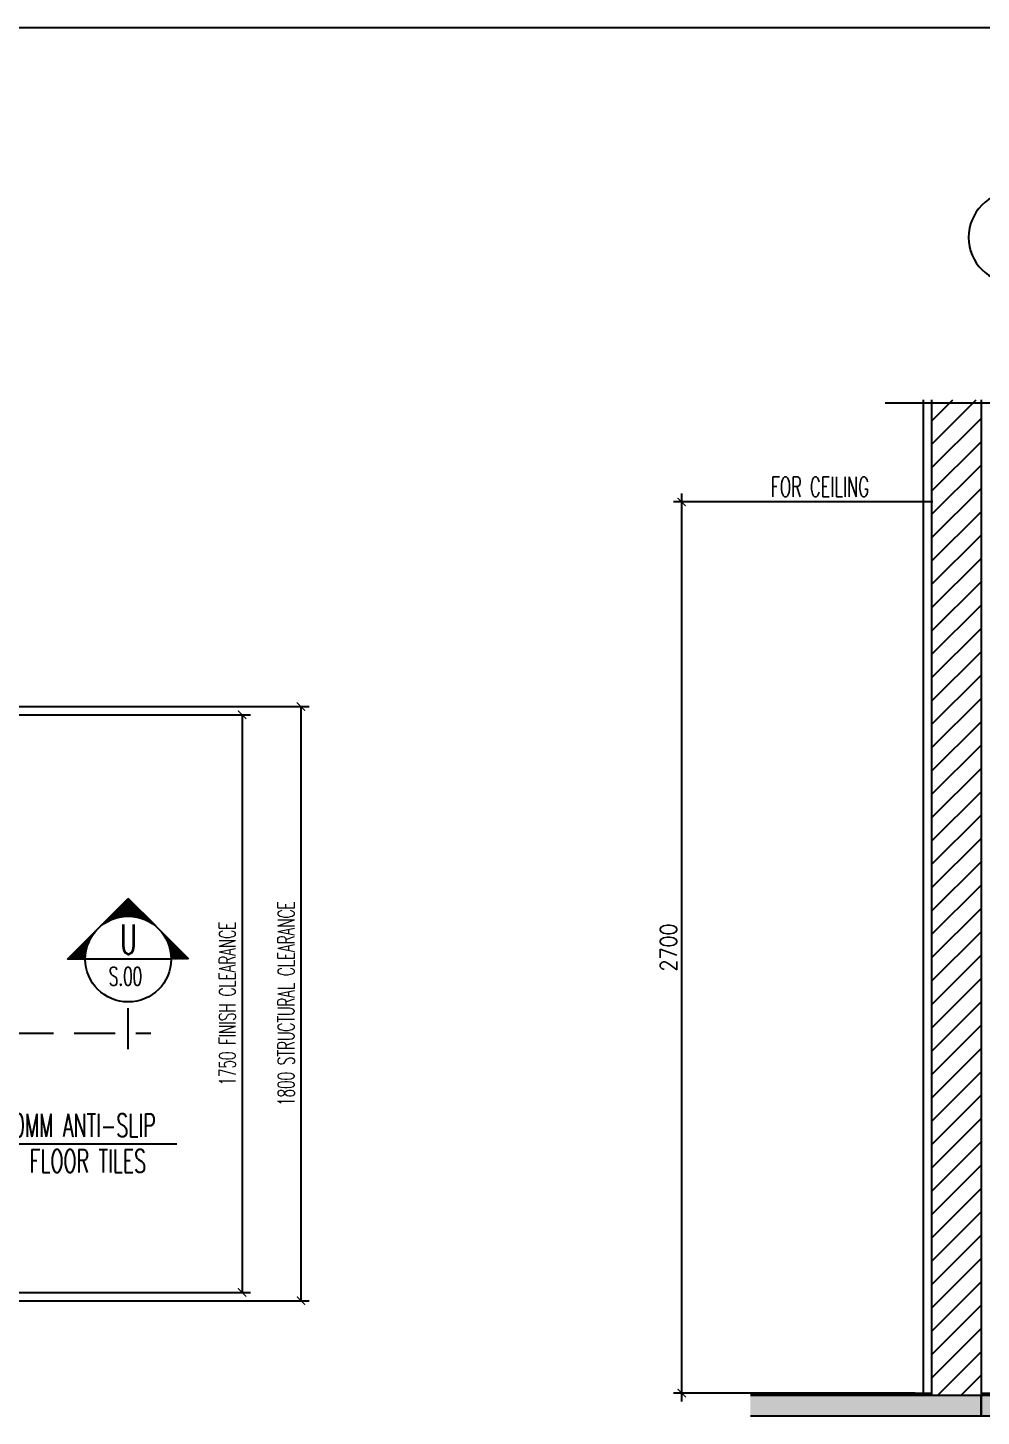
# Model space of a CAD drawing. Extents: x -171191 to -142314, y 196391 to 216316.
# Drawn here: x -165639 to -162750, y 212109 to 216316 of the extents above; entities that cross this region are included whole.
import ezdxf
from ezdxf.enums import TextEntityAlignment as Align

# ---------------------------------------------------------------- set-up
doc = ezdxf.new("R2010")
doc.units = 0
doc.header["$LTSCALE"] = 500
doc.header["$MEASUREMENT"] = 0
doc.linetypes.add('CENTERX2', pattern=[4, 2.5, -0.5, 0.5, -0.5])
doc.linetypes.add('HIDDEN', pattern=[0.375, 0.25, -0.125])
doc.layers.get('0').update_dxf_attribs({"linetype": 'CONTINUOUS'})
doc.layers.get('DEFPOINTS').update_dxf_attribs({"linetype": 'CONTINUOUS'})
for name, color, linetype in [('AX-CR', 2, 'CONTINUOUS'), ('AX-TXT', 2, 'CONTINUOUS'), ('AXES', 11, 'CENTERX2'), ('Dimout', 4, 'CONTINUOUS'), ('ELE', 3, 'CONTINUOUS'), ('ELEV-MARK', 6, 'CONTINUOUS'), ('HATCH', 8, 'CONTINUOUS'), ('HatchA', 11, 'CONTINUOUS'), ('Plaster', 7, 'CONTINUOUS'), ('TITLE', 1, 'CONTINUOUS'), ('TXT', 2, 'CONTINUOUS'), ('WALL', 6, 'CONTINUOUS'), ('WallPartition', 2, 'CONTINUOUS'), ('Windows', 9, 'CONTINUOUS')]:
    doc.layers.add(name, color=color, linetype=linetype)
doc.styles.add('DIM', font='simplex.shx', dxfattribs={"width": 0.85})
doc.styles.add('ROMANS', font='romans.shx', dxfattribs={"width": 0.6})
doc.dimstyles.new('DIM1-25', dxfattribs={"dimscale": 25, "dimtxt": 2, "dimasz": 1, "dimexe": 1, "dimexo": 1, "dimgap": 0.6, "dimtad": 1, "dimdec": 0, "dimdsep": 46, "dimtxsty": 'DIM', "dimblk1": 'ARCHTICK', "dimblk2": 'ARCHTICK', "dimsah": 1, "dimcen": 0.09, "dimdle": 1, "dimclrd": 256, "dimclrt": 2, "dimadec": 0, "dimazin": 0, "dimtfac": 1, "dimtdec": 0, "dimtix": 1, "dimtmove": 1, "dimatfit": 3, "dimldrblk": 'ARCHTICK', "dimfxl": 0, "dimtvp": 2, "dimtolj": 1, "dimtzin": 0, "dimarcsym": 0})
doc.dimstyles.new('R50', dxfattribs={"dimscale": 0, "dimtxt": 0.06, "dimasz": 0.03, "dimexe": 0.03, "dimexo": 0.03, "dimgap": 0.03, "dimtad": 1, "dimdec": 0, "dimlfac": 1000, "dimzin": 13, "dimdsep": 46, "dimtxsty": 'ROMANS', "dimblk": 'ARCHTICK', "dimcen": 0.09, "dimclrd": 4, "dimclre": 4, "dimclrt": 2, "dimadec": 0, "dimazin": 0, "dimtfac": 1, "dimtdec": 0, "dimtofl": 0, "dimtmove": 2, "dimatfit": 3, "dimldrblk": 'CLOSEDBLANK', "dimfxl": 0, "dimtolj": 1, "dimtzin": 0, "dimarcsym": 0})

# ---------------------------------------------------------------- blocks, each defined once
blk = doc.blocks.new('A0-BOX')
at = {"layer": 'TITLE'}
blk.add_line((113.3, 79.7), (0, 79.7), dxfattribs=at)
blk = doc.blocks.new('_ARCHTICK')
at = {"color": 0, "linetype": 'ByBlock', "const_width": 0.15}
blk.add_lwpolyline([(-0.5, -0.5), (0.5, 0.5)], dxfattribs=at)
blk = doc.blocks.new('*D114')
at = {"layer": 'DEFPOINTS', "color": 0}
for p in [(-165975.8, 214259.3), (-166125.8, 212459.3), (-164810.9, 212459.3)]:
    blk.add_point(p, dxfattribs=at)
at = {"layer": 'Dimout', "color": 4, "lineweight": -2}
for p, q in [((-165950.8, 214259.3), (-164785.9, 214259.3)), ((-164810.9, 214259.3), (-164810.9, 212459.3)), ((-166100.8, 212459.3), (-164785.9, 212459.3))]:
    blk.add_line(p, q, dxfattribs=at)
at = {"layer": 'Dimout', "color": 4, "lineweight": -2, "xscale": 25, "yscale": 25, "zscale": 25}
for p, rotation in [((-164810.9, 214259.3), 90), ((-164810.9, 212459.3), 270)]:
    blk.add_blockref('_ARCHTICK', p, dxfattribs=dict(at, rotation=rotation))
at = {"layer": 'Dimout', "color": 2, "insert": (-164855.9, 213359.3), "char_height": 50, "attachment_point": 5, "rotation": 90, "style": 'ROMANS'}
blk.add_mtext('\\A1;1800 STRUCTURAL CLEARANCE', dxfattribs=at)
blk = doc.blocks.new('_ClosedBlank')
at = {"color": 0, "linetype": 'ByBlock', "lineweight": -2}
for p, q in [((-1, 0.17), (0, 0)), ((-1, 0.17), (-1, -0.17)), ((0, 0), (-1, -0.17))]:
    blk.add_line(p, q, dxfattribs=at)
blk = doc.blocks.new('*D113')
at = {"layer": 'DEFPOINTS', "color": 0}
for p in [(-165950.8, 214234.3), (-166150.8, 212484.3), (-164989.2, 212484.3)]:
    blk.add_point(p, dxfattribs=at)
at = {"layer": 'Dimout', "color": 4, "lineweight": -2}
for p, q in [((-165925.8, 214234.3), (-164964.2, 214234.3)), ((-164989.2, 214234.3), (-164989.2, 212484.3)), ((-166125.8, 212484.3), (-164964.2, 212484.3))]:
    blk.add_line(p, q, dxfattribs=at)
at = {"layer": 'Dimout', "color": 4, "lineweight": -2, "xscale": 25, "yscale": 25, "zscale": 25}
for p, rotation in [((-164989.2, 214234.3), 90), ((-164989.2, 212484.3), 270)]:
    blk.add_blockref('_ARCHTICK', p, dxfattribs=dict(at, rotation=rotation))
at = {"layer": 'Dimout', "color": 2, "insert": (-165034.2, 213359.3), "char_height": 50, "attachment_point": 5, "rotation": 90, "style": 'ROMANS'}
blk.add_mtext('\\A1;1750 FINISH CLEARANCE', dxfattribs=at)
blk = doc.blocks.new('*D112')
at = {"layer": 'DEFPOINTS', "color": 0}
for p in [(-163657.5, 214879.2), (-162871.8, 214879.2), (-162925.6, 212179.2)]:
    blk.add_point(p, dxfattribs=at)
at = {"layer": 'Dimout', "color": 0, "lineweight": -2}
for p, q in [((-162896.8, 214879.2), (-163682.5, 214879.2)), ((-162950.6, 212179.2), (-163682.5, 212179.2))]:
    blk.add_line(p, q, dxfattribs=at)
at = {"layer": 'Dimout', "lineweight": -2}
blk.add_line((-163657.5, 212154.2), (-163657.5, 214904.2), dxfattribs=at)
at = {"layer": 'Dimout', "lineweight": -2, "xscale": 25, "yscale": 25, "zscale": 25}
for p, rotation in [((-163657.5, 214879.2), 90), ((-163657.5, 212179.2), 270)]:
    blk.add_blockref('_ARCHTICK', p, dxfattribs=dict(at, rotation=rotation))
at = {"layer": 'Dimout', "color": 2, "insert": (-163697.5, 213529.2), "char_height": 50, "attachment_point": 5, "rotation": 90, "style": 'DIM'}
blk.add_mtext('\\A1;2700', dxfattribs=at)
blk = doc.blocks.new('CER6')
at = {"layer": 'ELE'}
for p, q in [((0.2019, 0.2337), (0.2019, -0.3454)), ((1.7911, 0), (0, 0))]:
    blk.add_line(p, q, dxfattribs=at)
at = {"layer": 'WallPartition', "color": 6}
for points in [[(0.1439, 0.1757), (0.2019, 0.2337), (0.2599, 0.1757)], [(0.058, 0.058), (0, 0), (0.058, -0.058)], [(0.1439, -0.2874), (0.2019, -0.3454), (0.2599, -0.2874)]]:
    blk.add_lwpolyline(points, dxfattribs=at)
at = {"layer": 'TXT', "style": 'ROMANS', "width": 0.6}
for s, p in [('150X150MM ANTI-SLIP', (1.0784, 0.0219)), ('CERAMIC FLOOR TILES', (1.0784, -0.0861))]:
    blk.add_text(s, height=0.07, dxfattribs=at).set_placement(p)
blk = doc.blocks.new('*X32')
at = {"color": 0}
for p, q in [((14608, 7877), (14819, 8088)), ((14625, 7890), (14821, 8086)), ((14637, 7899), (14823, 8084)), ((14647, 7905), (14825, 8082)), ((14656, 7910), (14826, 8081)), ((14664, 7915), (14828, 8079)), ((14671, 7919), (14830, 8077)), ((14678, 7922), (14832, 8075)), ((14685, 7925), (14833, 8073)), ((14691, 7928), (14835, 8072)), ((14697, 7930), (14837, 8070)), ((14703, 7933), (14839, 8068)), ((14709, 7935), (14841, 8066)), ((14714, 7937), (14842, 8065)), ((14719, 7938), (14844, 8063)), ((14725, 7940), (14846, 8061)), ((14730, 7941), (14848, 8059)), ((14734, 7943), (14849, 8058)), ((14739, 7944), (14851, 8056)), ((14744, 7945), (14853, 8054)), ((14749, 7946), (14855, 8052)), ((14753, 7947), (14856, 8051)), ((14757, 7948), (14858, 8049)), ((14762, 7949), (14860, 8047)), ((14766, 7950), (14862, 8045)), ((14770, 7950), (14863, 8043)), ((14774, 7951), (14865, 8042)), ((14778, 7951), (14867, 8040)), ((14782, 7952), (14869, 8038)), ((14786, 7952), (14871, 8036)), ((14790, 7953), (14872, 8035)), ((14794, 7953), (14874, 8033)), ((14798, 7953), (14876, 8031)), ((14802, 7953), (14878, 8029)), ((14805, 7954), (14879, 8028)), ((14809, 7954), (14881, 8026)), ((14813, 7954), (14883, 8024)), ((14816, 7954), (14885, 8022)), ((14820, 7954), (14886, 8020)), ((14823, 7954), (14888, 8019)), ((14827, 7954), (14890, 8017)), ((14830, 7954), (14892, 8015)), ((14834, 7953), (14894, 8013)), ((14837, 7953), (14895, 8012)), ((14840, 7953), (14897, 8010)), ((14844, 7953), (14899, 8008)), ((14847, 7953), (14901, 8006)), ((14850, 7952), (14902, 8005)), ((14853, 7952), (14904, 8003)), ((14856, 7952), (14906, 8001)), ((14860, 7951), (14908, 7999)), ((14863, 7951), (14909, 7997)), ((14866, 7950), (14911, 7996)), ((14869, 7950), (14913, 7994)), ((14872, 7949), (14915, 7992)), ((14875, 7949), (14917, 7990)), ((14878, 7948), (14918, 7989)), ((14881, 7948), (14920, 7987)), ((14884, 7947), (14922, 7985)), ((14887, 7947), (14924, 7983)), ((14890, 7946), (14925, 7982)), ((14893, 7945), (14927, 7980)), ((14895, 7945), (14929, 7978)), ((14898, 7944), (14931, 7976)), ((14901, 7943), (14932, 7974)), ((14904, 7942), (14934, 7973)), ((14907, 7942), (14936, 7971)), ((14909, 7941), (14938, 7969)), ((14912, 7940), (14939, 7967)), ((14915, 7939), (14941, 7966)), ((14917, 7938), (14943, 7964)), ((14920, 7937), (14945, 7962)), ((14923, 7937), (14947, 7960)), ((14925, 7936), (14948, 7959)), ((14928, 7935), (14950, 7957)), ((14931, 7934), (14952, 7955)), ((14933, 7933), (14954, 7953)), ((14936, 7932), (14955, 7952)), ((14938, 7931), (14957, 7950)), ((14941, 7930), (14959, 7948)), ((14943, 7929), (14961, 7946)), ((14946, 7928), (14962, 7944)), ((14948, 7927), (14964, 7943)), ((14951, 7926), (14966, 7941)), ((14953, 7925), (14968, 7939)), ((14956, 7923), (14970, 7937)), ((14958, 7922), (14971, 7936)), ((14960, 7921), (14973, 7934)), ((14963, 7920), (14975, 7932)), ((14965, 7919), (14977, 7930)), ((14967, 7918), (14978, 7929)), ((14970, 7916), (14980, 7927)), ((14972, 7915), (14982, 7925)), ((14974, 7914), (14984, 7923)), ((14977, 7913), (14985, 7921)), ((14979, 7911), (14987, 7920)), ((14981, 7910), (14989, 7918)), ((14983, 7909), (14991, 7916)), ((14986, 7908), (14993, 7914)), ((14988, 7906), (14994, 7913)), ((14990, 7905), (14996, 7911)), ((14992, 7903), (14998, 7909)), ((14994, 7902), (15000, 7907)), ((14997, 7901), (15001, 7906)), ((14999, 7899), (15003, 7904)), ((15001, 7898), (15005, 7902)), ((15003, 7896), (15007, 7900)), ((15005, 7895), (15008, 7898)), ((15007, 7894), (15010, 7897)), ((15009, 7892), (15012, 7895)), ((15011, 7891), (15014, 7893)), ((15013, 7889), (15016, 7891)), ((15015, 7888), (15017, 7890)), ((15017, 7886), (15019, 7888)), ((14360, 7629), (14571, 7839)), ((14364, 7629), (14557, 7822)), ((14368, 7629), (14549, 7810)), ((14371, 7629), (14542, 7800)), ((14375, 7629), (14537, 7791)), ((14378, 7629), (14533, 7783)), ((15019, 7884), (15021, 7886)), ((15021, 7883), (15023, 7884)), ((15023, 7881), (15024, 7883)), ((15025, 7880), (15026, 7881)), ((15027, 7878), (15028, 7879)), ((15029, 7877), (15030, 7877)), ((15031, 7875), (15031, 7875)), ((15033, 7873), (15033, 7874)), ((15035, 7872), (15035, 7872)), ((15036, 7870), (15037, 7870)), ((15038, 7868), (15038, 7868)), ((15040, 7867), (15040, 7867)), ((15042, 7865), (15042, 7865)), ((15044, 7863), (15044, 7863)), ((15046, 7861), (15046, 7861)), ((15047, 7860), (15047, 7860)), ((15051, 7856), (15051, 7856)), ((15053, 7854), (15053, 7854)), ((15054, 7852), (15054, 7853)), ((15056, 7851), (15056, 7851)), ((15058, 7849), (15058, 7849)), ((15059, 7847), (15060, 7847)), ((15061, 7845), (15061, 7845)), ((15063, 7843), (15063, 7844)), ((15064, 7841), (15065, 7842)), ((15066, 7839), (15067, 7840)), ((15068, 7837), (15069, 7838)), ((15069, 7836), (15070, 7837)), ((15071, 7834), (15072, 7835)), ((15072, 7832), (15074, 7833)), ((15074, 7830), (15076, 7831)), ((15076, 7828), (15077, 7830)), ((15077, 7826), (15079, 7828)), ((15079, 7824), (15081, 7826)), ((15080, 7822), (15083, 7824)), ((15082, 7820), (15084, 7822)), ((15083, 7818), (15086, 7821)), ((15085, 7815), (15088, 7819)), ((15086, 7813), (15090, 7817)), ((15087, 7811), (15092, 7815)), ((15089, 7809), (15093, 7814)), ((15090, 7807), (15095, 7812)), ((15092, 7805), (15097, 7810)), ((15093, 7803), (15099, 7808)), ((15094, 7801), (15100, 7807)), ((15096, 7798), (15102, 7805)), ((15097, 7796), (15104, 7803)), ((15098, 7794), (15106, 7801)), ((15100, 7792), (15107, 7799)), ((15101, 7790), (15109, 7798)), ((15102, 7787), (15111, 7796)), ((15104, 7785), (15113, 7794)), ((15105, 7783), (15115, 7792)), ((15106, 7780), (15116, 7791)), ((15107, 7778), (15118, 7789)), ((15108, 7776), (15120, 7787)), ((15110, 7773), (15122, 7785)), ((15111, 7771), (15123, 7784)), ((14382, 7629), (14529, 7776)), ((14385, 7629), (14525, 7769)), ((14389, 7629), (14522, 7762)), ((14392, 7629), (14519, 7756)), ((14396, 7629), (14517, 7750)), ((14399, 7629), (14515, 7744)), ((14403, 7629), (14513, 7739)), ((14406, 7629), (14511, 7733)), ((14410, 7629), (14509, 7728)), ((14413, 7629), (14507, 7723)), ((14417, 7629), (14506, 7718)), ((14421, 7629), (14505, 7713)), ((14424, 7629), (14503, 7708)), ((14428, 7629), (14502, 7703)), ((14431, 7629), (14501, 7699)), ((14435, 7629), (14500, 7694)), ((14438, 7629), (14499, 7690)), ((14442, 7629), (14499, 7686)), ((14445, 7629), (14498, 7681)), ((14449, 7629), (14497, 7677)), ((15112, 7769), (15125, 7782)), ((15113, 7766), (15127, 7780)), ((15114, 7764), (15129, 7778)), ((15115, 7761), (15130, 7777)), ((15116, 7759), (15132, 7775)), ((15117, 7756), (15134, 7773)), ((15118, 7754), (15136, 7771)), ((15119, 7751), (15137, 7769)), ((15121, 7749), (15139, 7768)), ((15122, 7746), (15141, 7766)), ((15122, 7744), (15143, 7764)), ((15123, 7741), (15145, 7762)), ((15124, 7739), (15146, 7761)), ((15125, 7736), (15148, 7759)), ((15126, 7733), (15150, 7757)), ((15127, 7731), (15152, 7755)), ((15128, 7728), (15153, 7754)), ((15129, 7725), (15155, 7752)), ((15130, 7723), (15157, 7750)), ((15130, 7720), (15159, 7748)), ((15131, 7717), (15160, 7746)), ((15132, 7714), (15162, 7745)), ((15133, 7712), (15164, 7743)), ((15133, 7709), (15166, 7741)), ((15134, 7706), (15168, 7739)), ((15135, 7703), (15169, 7738)), ((15136, 7700), (15171, 7736)), ((15136, 7697), (15173, 7734)), ((15137, 7695), (15175, 7732)), ((15137, 7692), (15176, 7731)), ((15138, 7689), (15178, 7729)), ((15139, 7686), (15180, 7727)), ((15139, 7683), (15182, 7725)), ((15140, 7680), (15183, 7723)), ((15140, 7676), (15185, 7722)), ((15140, 7673), (15187, 7720)), ((15141, 7670), (15189, 7718)), ((15141, 7667), (15191, 7716)), ((15142, 7664), (15192, 7715)), ((15142, 7661), (15194, 7713)), ((15142, 7658), (15196, 7711)), ((15143, 7654), (15198, 7709)), ((15143, 7651), (15199, 7708)), ((15143, 7648), (15201, 7706)), ((15143, 7644), (15203, 7704)), ((15143, 7641), (15205, 7702)), ((15143, 7637), (15206, 7700)), ((15143, 7634), (15208, 7699)), ((15144, 7631), (15210, 7697)), ((15145, 7629), (15212, 7695)), ((15149, 7629), (15214, 7693)), ((15152, 7629), (15215, 7692)), ((15156, 7629), (15217, 7690)), ((15159, 7629), (15219, 7688)), ((15163, 7629), (15221, 7686)), ((15167, 7629), (15222, 7685)), ((15170, 7629), (15224, 7683)), ((15174, 7629), (15226, 7681)), ((15177, 7629), (15228, 7679)), ((15181, 7629), (15229, 7678)), ((14452, 7629), (14497, 7673)), ((14456, 7629), (14496, 7669)), ((14459, 7629), (14496, 7665)), ((14463, 7629), (14495, 7661)), ((14466, 7629), (14495, 7657)), ((14470, 7629), (14494, 7653)), ((14474, 7629), (14494, 7649)), ((14477, 7629), (14494, 7646)), ((14481, 7629), (14494, 7642)), ((14484, 7629), (14494, 7638)), ((14488, 7629), (14494, 7635)), ((14491, 7629), (14494, 7631)), ((15184, 7629), (15231, 7676)), ((15188, 7629), (15233, 7674)), ((15191, 7629), (15235, 7672)), ((15195, 7629), (15236, 7670)), ((15198, 7629), (15238, 7669)), ((15202, 7629), (15240, 7667)), ((15205, 7629), (15242, 7665)), ((15209, 7629), (15244, 7663)), ((15212, 7629), (15245, 7662)), ((15216, 7629), (15247, 7660)), ((15220, 7629), (15249, 7658)), ((15223, 7629), (15251, 7656)), ((15227, 7629), (15252, 7655)), ((15230, 7629), (15254, 7653)), ((15234, 7629), (15256, 7651)), ((15237, 7629), (15258, 7649)), ((15241, 7629), (15259, 7647)), ((15244, 7629), (15261, 7646)), ((15248, 7629), (15263, 7644)), ((15251, 7629), (15265, 7642)), ((15255, 7629), (15267, 7640)), ((15258, 7629), (15268, 7639)), ((15262, 7629), (15270, 7637)), ((15266, 7629), (15272, 7635)), ((15269, 7629), (15274, 7633)), ((15273, 7629), (15275, 7632)), ((15276, 7629), (15277, 7630))]:
    blk.add_line(p, q, dxfattribs=at)
blk = doc.blocks.new('AXU')
at = {"layer": 'AX-CR'}
blk.add_circle((0, 350), 350, dxfattribs=at)
at = {"layer": 'AX-TXT', "style": 'ROMANS'}
blk.add_attdef('AX', text='', height=250, dxfattribs=at).set_placement((0, 350), align=Align.MIDDLE)

msp = doc.modelspace()

# ---------------------------------------------------------------- hatches: boundary and pattern name
at = {"layer": 'HATCH'}
h = msp.add_hatch(dxfattribs=at)
h.set_pattern_fill('AR-SAND', color=256, scale=25, style=0)
h.set_pattern_definition([(37.5, (48302.03, -36782.923), (-1.574834, 48.170594), [0, -38, 0, -42.5, 0, -40.625]), (7.5, (48302.03, -36782.92), (44.244418, 70.553652), [0, -20.5, 0, -34.25, 0, -13.125]), (327.5, (48271.28, -36782.923), (77.8535465, 0.1414763), [0, -12.5, 0, -45, 0, -58.75]), (317.5, (48271.28, -36782.92), (75.153165, 21.941889), [0, -6.25, 0, -29.5, 0, -33.75])])
h.paths.add_polyline_path([(-159851.7, 212173.2), (-160550.6, 212173.2), (-160550.6, 212109.2), (-159853.3, 212109.2)])
h.paths.add_polyline_path([(-160554.6, 212173.2), (-162650.6, 212173.2), (-162650.6, 212113.2), (-160554.6, 212113.2)])
h.paths.add_polyline_path([(-162650.6, 212173.2), (-162748.6, 212173.2), (-162748.6, 212113.2), (-162650.6, 212113.2)])
h.paths.add_polyline_path([(-162750.6, 212173.2), (-163449.4, 212173.2), (-163449.4, 212109.2), (-162750.6, 212109.2)])
at = {"layer": 'HatchA'}
h = msp.add_hatch(dxfattribs=at)
h.set_pattern_fill('ANSI31', color=256, scale=400, style=0)
h.set_pattern_definition([(45, (26359.414, 30607.19), (-35.355339, 35.355339), [])])
h.paths.add_polyline_path([(-162750.6, 215188.2), (-162900.6, 215188.2), (-162900.6, 212173.2), (-162750.6, 212173.2)])

# ---------------------------------------------------------------- linework, layer by layer
at = {"layer": 'ELE'}
msp.add_lwpolyline([(-163041.5, 215179.2), (-161661.1, 215179.2), (-161661.1, 215224.4), (-161517.7, 215130.9), (-161505.9, 215179.2), (-161073.1, 215179.2), (-160117.5, 215179.2)], dxfattribs=at)
at = {"layer": 'ELEV-MARK', "color": 6}
for p, q in [((-165518, 213494.2), (-165334.2, 213678.1)), ((-165150.3, 213494.2), (-165334.2, 213678.1)), ((-165464.2, 213494.2), (-165518, 213494.2)), ((-165204.2, 213494.2), (-165464.2, 213494.2))]:
    msp.add_line(p, q, dxfattribs=at)
at = {"layer": 'ELEV-MARK', "color": 6, "linetype": 'HIDDEN'}
for p, q in [((-165334.2, 213220.8), (-165334.2, 213364.2)), ((-166811, 213269.6), (-165265.7, 213269.6))]:
    msp.add_line(p, q, dxfattribs=at)
at = {"layer": 'ELEV-MARK', "color": 6}
msp.add_circle((-165334.2, 213494.2), 130, dxfattribs=at)
at = {"layer": 'Plaster'}
for p, q in [((-162925.6, 215188.2), (-162925.6, 212179.2)), ((-163449.4, 212179.2), (-162900.6, 212179.2)), ((-162750.6, 212179.2), (-160550.6, 212179.2)), ((-162755.1, 212173.2), (-160550.6, 212173.2))]:
    msp.add_line(p, q, dxfattribs=at)
at = {"layer": 'WALL'}
for p, q in [((-162900.6, 215188.2), (-162900.6, 212173.2)), ((-162750.6, 215188.2), (-162750.6, 212109.2)), ((-163449.4, 212173.2), (-162750.6, 212173.2)), ((-162750.6, 212109.2), (-162750.6, 212173.2)), ((-159853.3, 212109.2), (-163449.4, 212109.2))]:
    msp.add_line(p, q, dxfattribs=at)

# ---------------------------------------------------------------- block references
at = {"xscale": 250, "yscale": 250, "zscale": 250}
msp.add_blockref('A0-BOX', (-171191.3, 196390.7), dxfattribs=at)
at = {"layer": 'AXES'}
ref = msp.add_blockref('AXU', (-162650.6, 215818.5), dxfattribs=dict(at, xscale=-0.3942857143119909, yscale=0.3942857142828871, zscale=0.3942857142857143, rotation=180))
ref.add_attrib('AX', '14', dxfattribs={"layer": 'AX-TXT', "color": 6, "height": 98.57, "style": 'ROMANS'}).set_placement((-162650.6, 215680.5), align=Align.MIDDLE)
at = {"layer": 'ELEV-MARK', "color": 11, "xscale": -0.4000000000232831, "yscale": 0.4000000000232831, "zscale": 0.4}
msp.add_blockref('*X32', (-159406.7, 210442.7), dxfattribs=at)
at = {"layer": 'Windows', "xscale": 1000, "yscale": 1000, "zscale": 1000}
msp.add_blockref('CER6', (-166977.8, 212933.4), dxfattribs=at)

# ---------------------------------------------------------------- texts
at = {"layer": 'ELEV-MARK', "color": 6, "style": 'ROMANS', "width": 0.6}
msp.add_attdef('U', text='1', height=90, dxfattribs=at).set_placement((-165333.2, 213554), align=Align.MIDDLE)
at = {"layer": 'ELEV-MARK', "color": 2, "style": 'ROMANS', "width": 0.6}
msp.add_attdef('S.00', text='S-00', height=56, dxfattribs=at).set_placement((-165342.4, 213441.9), align=Align.MIDDLE)
at = {"layer": 'TXT', "style": 'ROMANS', "width": 0.6}
msp.add_text('FOR CEILING', height=60, dxfattribs=at).set_placement((-163387.7, 214894.8))

# ---------------------------------------------------------------- dimensions: what is measured, and where the dimension line sits
at = {"layer": 'Dimout'}
dim = msp.add_linear_dim(base=(-163657.5, 214879.2), p1=(-162925.6, 212179.2), p2=(-162871.8, 214879.2), angle=90, dimstyle='DIM1-25', dxfattribs=at)
dim.commit()
dim.dimension.update_dxf_attribs({"geometry": '*D112', "text_midpoint": (-163697.5, 213529.2)})
for base, p1, p2, text, picture, middle in [((-164989.2, 212484.3), (-165950.8, 214234.3), (-166150.8, 212484.3), '<> FINISH CLEARANCE', '*D113', (-165034.2, 213359.3)), ((-164810.9, 212459.3), (-165975.8, 214259.3), (-166125.8, 212459.3), '<> STRUCTURAL CLEARANCE', '*D114', (-164855.9, 213359.3))]:
    dim = msp.add_linear_dim(base=base, p1=p1, p2=p2, angle=90, text=text, dimstyle='R50', override={"dimscale": 25, "dimtxt": 2, "dimasz": 1, "dimexe": 1, "dimexo": 1, "dimgap": 0.8, "dimlfac": 1}, dxfattribs=at)
    dim.commit()
    dim.dimension.update_dxf_attribs({"geometry": picture, "text_midpoint": middle})

doc.saveas('drawing.dxf')
